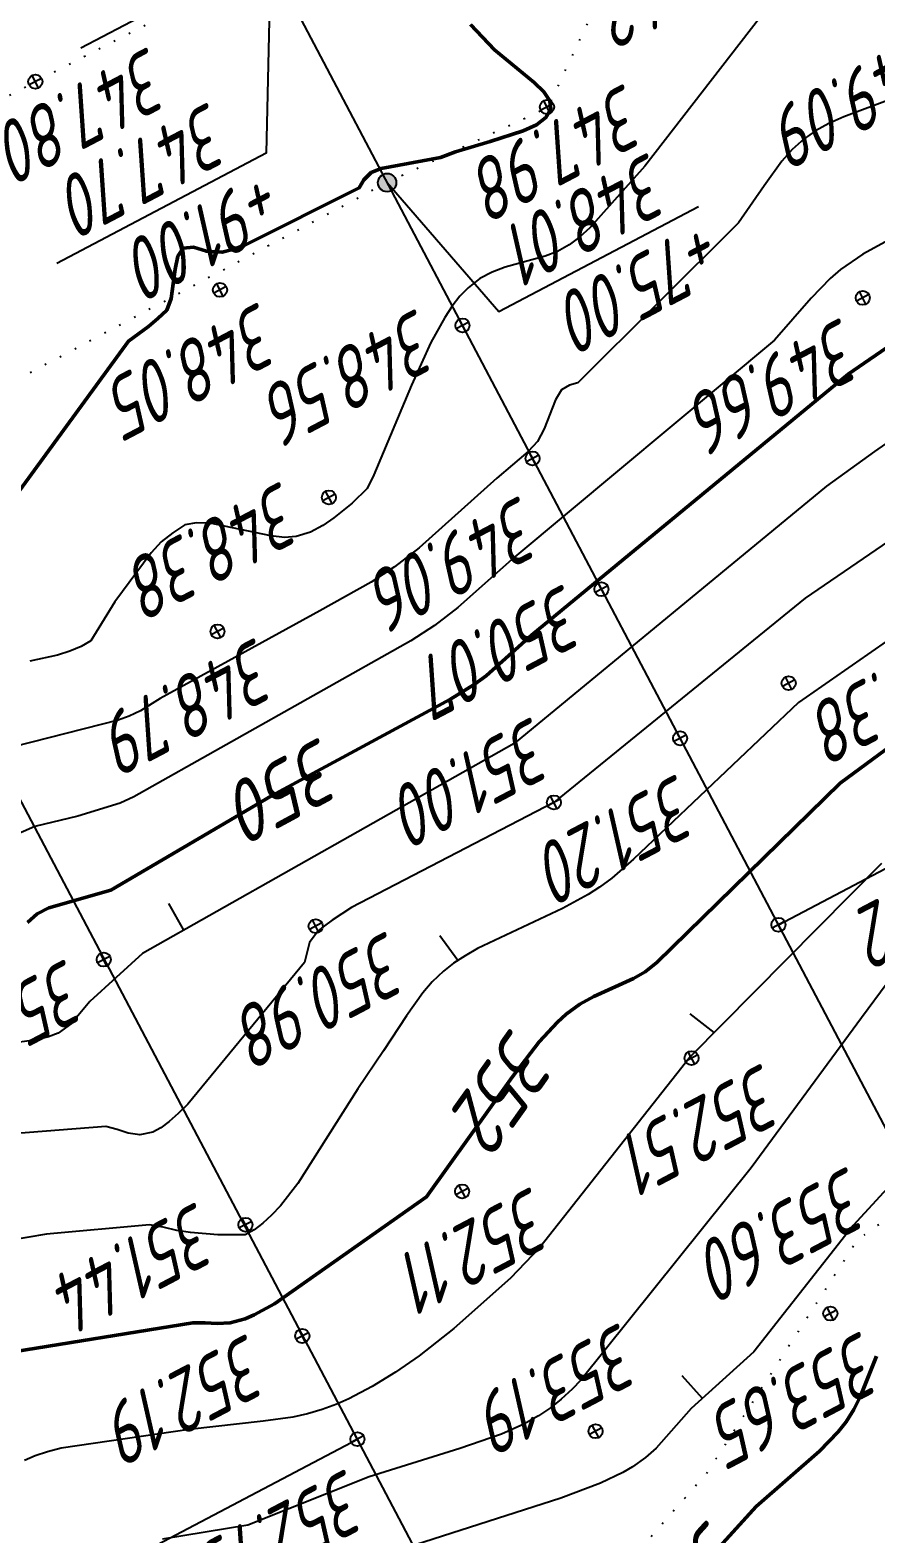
# Model space of a CAD drawing. Extents: x 1516777 to 1518423, y 2190420 to 2191479.
# Drawn here: x 1517188.9 to 1517244.2, y 2190817.5 to 2190915.9 of the extents above; entities that cross this region are included whole.
import ezdxf
from ezdxf.enums import TextEntityAlignment as Align

# ---------------------------------------------------------------- set-up
doc = ezdxf.new("R2010")
doc.units = 0
doc.linetypes.add('ИИDot', pattern=[1, 0, -1])
for name, color, linetype, lineweight in [('ИИ_БОЛОТО_025', 3, 'Continuous', 25), ('ИИ_КОНТУР_025', 7, 'ИИDot', 25), ('ИИ_ОТМЕТКА_025', 7, 'Continuous', 25), ('ИИ_ПИКЕТАЖ_025', 7, 'Continuous', 25), ('ИИ_РАЗМЕР_025', 7, 'Continuous', 25), ('ИИ_РЕЛЬЕФ_025', 34, 'Continuous', 25), ('ИИ_РЕЛЬЕФ_050', 34, 'Continuous', 50), ('ИИ_ТЕКСТ_025', 7, 'Continuous', 25), ('ИИ_ТРАССА_ТРУБ_025', 7, 'Continuous', 25)]:
    doc.layers.add(name, color=color, linetype=linetype, lineweight=lineweight)
doc.styles.add('VNIPISIMPLEXCUR', font='simplex.shx', dxfattribs={"width": 0.8, "oblique": 15})
doc.dimstyles.new('ИИ-2000-м-dm$2', dxfattribs={"dimscale": 2, "dimtxt": 2.5, "dimasz": 2.5, "dimexe": 1.25, "dimexo": 0, "dimgap": 1, "dimtad": 2, "dimtoh": 1, "dimzin": 1, "dimdsep": 46, "dimtxsty": 'VNIPISIMPLEXCUR', "dimcen": 2.5, "dimaunit": 1, "dimazin": 0, "dimtfac": 1, "dimtmove": 1, "dimatfit": 2, "dimfxl": 1, "dimarcsym": 0})

# ---------------------------------------------------------------- blocks, each defined once
blk = doc.blocks.new('ИИ15001')
at = {"color": 0, "linetype": 'Continuous', "lineweight": 25}
blk.add_lwpolyline([(0, 1), (0, -1)], dxfattribs=at)
at = {"color": 0, "linetype": 'Continuous', "lineweight": 25, "style": 'VNIPISIMPLEXCUR', "oblique": 15, "width": 0.8}
blk.add_attdef('STATIONING', text='', height=2, dxfattribs=at).set_placement((0, 2), align=Align.CENTER)
at = {"color": 7, "linetype": 'Continuous', "lineweight": 25, "style": 'VNIPISIMPLEXCUR', "oblique": 15, "width": 0.8}
blk.add_attdef('HEIGHT', text='', height=2, dxfattribs=at).set_placement((0, -2), align=Align.TOP_CENTER)
blk = doc.blocks.new('PICKET')
at = {"color": 0, "linetype": 'Continuous', "lineweight": 25}
for p, q in [((-0.23, 0), (0.23, 0)), ((0, 0.23), (0, -0.23))]:
    blk.add_line(p, q, dxfattribs=at)
blk.add_circle((0, 0), 0.23, dxfattribs=at)
at = {"color": 0, "linetype": 'Continuous', "style": 'VNIPISIMPLEXCUR', "oblique": 15, "width": 0.8}
blk.add_attdef('OTMETKA', (1.25, 0.3), '', height=2, dxfattribs=at)
at = {"color": 8, "linetype": 'Continuous', "style": 'VNIPISIMPLEXCUR', "oblique": 15, "width": 0.8, "flags": 1}
blk.add_attdef('NOMER', (1.25, -2.7), '', height=2, dxfattribs=at)
blk = doc.blocks.new('ИИ15002')
at = {"linetype": 'Continuous', "lineweight": 25}
h = blk.add_hatch(color=0, dxfattribs=at)
edge = h.paths.add_edge_path()
edge.add_arc((0, 0), 0.3, 0, 360)
at = {"color": 0, "linetype": 'Continuous', "lineweight": 25}
blk.add_circle((0, 0), 0.3, dxfattribs=at)
at = {"color": 0, "linetype": 'Continuous', "style": 'VNIPISIMPLEXCUR', "oblique": 15, "width": 0.8}
blk.add_attdef('STATIONING', (1, 1.3), '', height=2, rotation=90, dxfattribs=at)
at = {"color": 7, "linetype": 'Continuous', "style": 'VNIPISIMPLEXCUR', "oblique": 15, "width": 0.8}
blk.add_attdef('HEIGHT', text='', height=2, dxfattribs=at).set_placement((0, -1.3), align=Align.TOP_CENTER)
blk = doc.blocks.new('ИИ05468')
at = {"color": 0, "linetype": 'Continuous', "lineweight": 25}
for points in [[(-2, 1), (2, 1)], [(-1.25, 0), (1.25, 0)], [(-0.5, -1), (0.5, -1)]]:
    blk.add_lwpolyline(points, dxfattribs=at)
blk = doc.blocks.new('ИИ053296')
at = {"color": 0, "linetype": 'Continuous', "lineweight": 25}
blk.add_lwpolyline([(0, 0), (1, 0)], dxfattribs=at)
blk = doc.blocks.new('*D37')
at = {"layer": 'Defpoints', "color": 0, "transparency": 16777216}
for p in [(1516997.989, 2191462.819), (1518374.713, 2191103.607), (1517445.628, 2190623.901), (1517459.226, 2190587.383), (1517312.459, 2190543.969)]:
    blk.add_point(p, dxfattribs=at)
at = {"layer": 'ИИ_РАЗМЕР_025', "color": 0, "lineweight": -2, "transparency": 16777216}
for p, q in [((1517451.907, 2190631.64), (1517459.402, 2190635.588)), ((1517448.197, 2190623.461), (1517451.907, 2190631.64))]:
    blk.add_line(p, q, dxfattribs=at)
blk.add_arc((1517445.242, 2190613.925), 9.984, 50.89386, 94.67139, dxfattribs=at)
at = {"layer": 'ИИ_РАЗМЕР_025', "color": 0, "transparency": 16777216}
for points in [[(1517444.615, 2190623.235), (1517444.243, 2190624.515), (1517440.588, 2190622.757)], [(1517452.055, 2190622.094), (1517451.024, 2190621.249), (1517454.075, 2190618.578)]]:
    blk.add_solid(points, dxfattribs=at)
at = {"layer": 'ИИ_РАЗМЕР_025', "color": 0, "transparency": 16777216, "insert": (1517457.495, 2190631.193), "char_height": 4, "attachment_point": 5, "rotation": 207.78205, "style": 'VNIPISIMPLEXCUR'}
blk.add_mtext('90%%d', dxfattribs=at)
blk = doc.blocks.new('*D41')
at = {"layer": 'Defpoints', "color": 0, "transparency": 16777216}
for p in [(1516997.989, 2191462.819), (1517637.12, 2190760.28), (1517426.977, 2190659.787), (1517400.06, 2190635.39), (1517459.226, 2190587.383)]:
    blk.add_point(p, dxfattribs=at)
at = {"layer": 'ИИ_РАЗМЕР_025', "color": 0, "lineweight": -2, "transparency": 16777216}
for p, q in [((1517435.445, 2190666.614), (1517442.939, 2190670.562)), ((1517429.663, 2190659.327), (1517435.445, 2190666.614))]:
    blk.add_line(p, q, dxfattribs=at)
blk.add_arc((1517426.573, 2190649.358), 10.437, 49.87738, 95.68737, dxfattribs=at)
at = {"layer": 'ИИ_РАЗМЕР_025', "color": 0, "transparency": 16777216}
for points in [[(1517425.731, 2190659.105), (1517425.347, 2190660.382), (1517421.709, 2190658.592)], [(1517433.819, 2190657.757), (1517432.78, 2190656.921), (1517435.807, 2190654.223)]]:
    blk.add_solid(points, dxfattribs=at)
at = {"layer": 'ИИ_РАЗМЕР_025', "color": 0, "transparency": 16777216, "insert": (1517441.033, 2190666.167), "char_height": 4, "attachment_point": 5, "rotation": 207.78205, "style": 'VNIPISIMPLEXCUR'}
blk.add_mtext('90%%d', dxfattribs=at)
blk = doc.blocks.new('*D60')
at = {"layer": 'Defpoints', "color": 0, "transparency": 16777216}
for p in [(1516865.23, 2191392.859), (1517280.222, 2190589.822), (1517301.19, 2190586.89), (1517251.66, 2190560.75), (1517312.459, 2190543.969)]:
    blk.add_point(p, dxfattribs=at)
at = {"layer": 'ИИ_РАЗМЕР_025', "color": 0, "lineweight": -2, "transparency": 16777216}
for p, q in [((1517270.29, 2190593.091), (1517259.155, 2190587.224)), ((1517278.662, 2190586.431), (1517270.29, 2190593.091))]:
    blk.add_line(p, q, dxfattribs=at)
blk.add_arc((1517292.315, 2190582.206), 14.291, 133.87156, 191.73384, dxfattribs=at)
at = {"layer": 'ИИ_РАЗМЕР_025', "color": 0, "transparency": 16777216}
for points in [[(1517282.02, 2190593.049), (1517282.8, 2190591.968), (1517285.653, 2190594.85)], [(1517278.949, 2190579.525), (1517277.695, 2190579.074), (1517279.676, 2190575.536)]]:
    blk.add_solid(points, dxfattribs=at)
at = {"layer": 'ИИ_РАЗМЕР_025', "color": 0, "transparency": 16777216, "insert": (1517265.856, 2190586.933), "char_height": 4, "attachment_point": 5, "rotation": 207.78205, "style": 'VNIPISIMPLEXCUR'}
blk.add_mtext("90°2'", dxfattribs=at)

msp = doc.modelspace()

# ---------------------------------------------------------------- linework, layer by layer
at = {"layer": 'ИИ_КОНТУР_025', "flags": 128}
for points, elevation in [([(1517222.382, 2190933.851), (1517221.835, 2190933.521), (1517216.616, 2190917.99), (1517208.384, 2190920.174), (1517204.633, 2190920.418), (1517189.304, 2190912.56), (1517177.828, 2190906.443), (1517173.983, 2190902.389), (1517168.72, 2190904.368), (1517164.132, 2190912.372), (1517158.914, 2190924.107), (1517168.988, 2190930.422), (1517196.688, 2190925.715), (1517200.548, 2190928.169), (1517214.655, 2190937.939), (1517215.1, 2190938.351)], -3.683), ([(1517230.931, 2190928.278), (1517222.757, 2190910.831), (1517212.263, 2190905.937), (1517181.973, 2190889.787), (1517159.676, 2190878.102), (1517141.274, 2190869.961), (1517124.473, 2190858.368), (1517106.21, 2190849.7), (1517106.331, 2190806.162), (1517097.774, 2190779.188), (1517088.954, 2190751.098)], -354.944)]:
    msp.add_lwpolyline(points, dxfattribs=dict(at, elevation=elevation))
msp.add_lwpolyline([(1517294.087, 2190854.077), (1517285.1, 2190853.45), (1517271.635, 2190847.346), (1517247.165, 2190839.699), (1517243.028, 2190836.801), (1517233.131, 2190821.486), (1517219.639, 2190806.047), (1517197.88, 2190789.81), (1517191.855, 2190783.617), (1517189.098, 2190778.122), (1517173.374, 2190741.716), (1517150.401, 2190705.422)], dxfattribs=at)
at = {"layer": 'ИИ_ПИКЕТАЖ_025', "color": 4}
for points, elevation in [([(1517204.633, 2190920.418), (1517204.355, 2190907.861), (1517190.672, 2190900.653)], 347.7), ([(1517212.263, 2190905.937), (1517219.566, 2190897.498), (1517232.628, 2190904.379)], 348.01)]:
    msp.add_lwpolyline(points, dxfattribs=dict(at, elevation=elevation))
at = {"layer": 'ИИ_РЕЛЬЕФ_025'}
for points, elevation in [([(1517236.61, 2190916.699), (1517229.102, 2190907.02), (1517225.507, 2190902.986), (1517224.852, 2190902.394), (1517224.156, 2190901.863), (1517223.399, 2190901.436), (1517222.584, 2190901.122), (1517219.987, 2190900.402), (1517219.133, 2190900.085), (1517218.317, 2190899.655), (1517217.558, 2190899.064), (1517217.024, 2190898.501), (1517216.516, 2190897.851), (1517216.031, 2190897.125), (1517215.118, 2190895.481), (1517213.848, 2190892.681), (1517211.384, 2190886.822), (1517210.95, 2190885.924), (1517209.982, 2190884.968), (1517208.77, 2190884.016), (1517208.053, 2190883.514), (1517207.244, 2190883.075), (1517206.324, 2190882.78), (1517205.553, 2190882.733), (1517204.661, 2190882.835), (1517200.699, 2190883.654), (1517199.808, 2190883.69), (1517199.035, 2190883.551), (1517198.244, 2190883.027), (1517197.486, 2190882.44), (1517196.824, 2190881.712), (1517194.466, 2190878.514), (1517192.892, 2190875.972), (1517192.256, 2190875.596), (1517191.52, 2190875.285), (1517190.702, 2190875.028), (1517188.89, 2190874.63)], 348.5), ([(1517245.328, 2190911.438), (1517242.13, 2190910.237), (1517241.144, 2190909.8), (1517240.261, 2190909.329), (1517239.518, 2190908.811), (1517238.743, 2190908.097), (1517238.069, 2190907.339), (1517236.912, 2190905.737), (1517235.246, 2190903.304), (1517224.734, 2190892.848), (1517224.196, 2190892.688), (1517223.671, 2190892.388), (1517223.273, 2190891.739), (1517222.531, 2190889.827), (1517222.087, 2190889.004), (1517221.484, 2190888.349), (1517219.424, 2190886.609), (1517214.364, 2190882.04), (1517212.744, 2190880.815), (1517211.21, 2190879.809), (1517207.871, 2190877.923), (1517197.424, 2190872.199), (1517196.141, 2190871.395), (1517195.4, 2190871.025), (1517194.68, 2190870.767), (1517186.7, 2190868.742)], 349), ([(1517247.288, 2190903.385), (1517243.365, 2190901.256), (1517241.908, 2190900.256), (1517241.232, 2190899.671), (1517239.977, 2190898.373), (1517237.585, 2190895.621), (1517220.604, 2190881.461), (1517216.895, 2190878.14), (1517215.35, 2190876.959), (1517213.814, 2190875.971), (1517195.697, 2190865.757), (1517194.804, 2190865.341), (1517192.041, 2190864.494), (1517189.222, 2190863.815), (1517183.277, 2190861.203)], 349.5), ([(1517247.288, 2190890.549), (1517244.131, 2190888.353), (1517240.992, 2190886.09), (1517220.562, 2190869.247), (1517196.258, 2190855.508), (1517192.819, 2190852.363), (1517191.634, 2190850.922), (1517190.749, 2190850.296), (1517190.118, 2190850.059), (1517189.336, 2190849.872), (1517187.442, 2190849.603)], 350.5), ([(1517252.209, 2190887.388), (1517239.584, 2190878.763), (1517223.168, 2190865.392), (1517209.94, 2190858.512), (1517208.66, 2190857.699), (1517208.158, 2190857.331), (1517207.76, 2190856.992), (1517207.189, 2190856.226), (1517206.854, 2190854.92), (1517199.226, 2190845.666), (1517198.605, 2190845.048), (1517198.016, 2190844.526), (1517197.463, 2190844.116), (1517196.95, 2190843.832), (1517196.091, 2190843.639), (1517195.334, 2190843.759), (1517194.617, 2190844.004), (1517193.88, 2190844.187), (1517182.761, 2190843.313)], 351), ([(1517253.197, 2190881.697), (1517239.165, 2190871.931), (1517228.364, 2190861.671), (1517226.943, 2190860.448), (1517226.148, 2190859.854), (1517225.411, 2190859.374), (1517223.728, 2190858.465), (1517218.18, 2190855.834), (1517217.356, 2190855.366), (1517216.605, 2190854.878), (1517215.943, 2190854.366), (1517215.213, 2190853.668), (1517214.588, 2190852.942), (1517213.536, 2190851.431), (1517212.03, 2190849.144), (1517210.341, 2190846.663), (1517206.414, 2190840.471), (1517205.282, 2190839.013), (1517204.712, 2190838.393), (1517204.139, 2190837.861), (1517203.562, 2190837.429), (1517202.982, 2190837.108), (1517201.197, 2190837.118), (1517199.408, 2190837.27), (1517198.512, 2190837.4), (1517197.612, 2190837.612), (1517196.715, 2190837.766), (1517189.999, 2190837.153), (1517183.529, 2190836.053)], 351.5), ([(1517244.58, 2190861.394), (1517232.106, 2190848.779), (1517222.255, 2190836.273), (1517220.317, 2190834.283), (1517216.624, 2190830.984), (1517214.347, 2190829.199), (1517212.816, 2190828.132), (1517211.281, 2190827.186), (1517209.747, 2190826.381), (1517208.983, 2190826.037), (1517208.023, 2190825.678), (1517207.06, 2190825.4), (1517206.095, 2190825.189), (1517204.16, 2190824.91), (1517199.317, 2190824.382), (1517190.941, 2190823.146), (1517190.047, 2190822.922), (1517189.245, 2190822.657), (1517188.551, 2190822.343)], 352.5), ([(1517244.954, 2190853.57), (1517243.287, 2190851.303), (1517236.066, 2190841.485), (1517224.928, 2190827.608), (1517224.357, 2190827.018), (1517223.644, 2190826.361), (1517222.945, 2190825.791), (1517222.162, 2190825.259), (1517221.195, 2190824.719), (1517219.735, 2190824.076), (1517217.022, 2190823.138), (1517211.092, 2190821.288), (1517203.147, 2190818.109), (1517197.572, 2190817.196)], 353), ([(1517252.656, 2190848.514), (1517242.743, 2190837.727), (1517236.236, 2190829.446), (1517232.144, 2190825.742), (1517229.847, 2190823.163), (1517229.149, 2190822.538), (1517228.302, 2190821.936), (1517227.672, 2190821.571), (1517226.205, 2190820.874), (1517223.61, 2190819.891), (1517213.504, 2190816.644)], 353.5)]:
    msp.add_lwpolyline(points, dxfattribs=dict(at, elevation=elevation))
at = {"layer": 'ИИ_РЕЛЬЕФ_050'}
for points, elevation in [([(1517217.711, 2190916.28), (1517219.283, 2190914.616), (1517221.883, 2190912.488), (1517222.51, 2190911.865), (1517222.892, 2190911.281), (1517222.957, 2190910.735), (1517222.646, 2190910.188), (1517222.021, 2190909.722), (1517221.156, 2190909.319), (1517218.992, 2190908.626), (1517216.732, 2190907.958), (1517215.746, 2190907.586), (1517211.872, 2190906.856), (1517211.222, 2190906.592), (1517210.747, 2190906.115), (1517210.426, 2190905.599), (1517202.91, 2190901.831), (1517202.145, 2190901.552), (1517201.473, 2190901.377), (1517200.444, 2190901.443), (1517199.597, 2190901.711), (1517198.918, 2190901.642), (1517198.578, 2190901.116), (1517198.405, 2190900.286), (1517198.143, 2190898.361), (1517197.847, 2190897.591), (1517197.272, 2190897.038), (1517196.665, 2190896.516), (1517195.353, 2190895.569), (1517187.061, 2190884.214)], 348), ([(1517245.602, 2190895.605), (1517242.399, 2190893.417), (1517221.705, 2190876.329), (1517218.732, 2190873.685), (1517217.956, 2190873.103), (1517216.408, 2190872.143), (1517204.692, 2190865.817), (1517194.207, 2190859.657), (1517190.153, 2190858.491), (1517189.382, 2190858.115), (1517188.739, 2190857.528)], 350), ([(1517253.56, 2190875.272), (1517241.872, 2190866.662), (1517229.899, 2190854.922), (1517229.127, 2190854.316), (1517228.38, 2190853.87), (1517225.774, 2190852.702), (1517224.864, 2190852.196), (1517223.974, 2190851.545), (1517223.39, 2190851.01), (1517222.212, 2190849.73), (1517220.426, 2190847.427), (1517214.84, 2190839.591), (1517204.908, 2190832.588), (1517203.574, 2190831.865), (1517202.988, 2190831.616), (1517201.989, 2190831.354), (1517201.145, 2190831.308), (1517200.363, 2190831.348), (1517199.55, 2190831.345), (1517187.153, 2190829.353)], 352), ([(1517244.262, 2190829.176), (1517243.207, 2190826.545), (1517242.779, 2190825.678), (1517242.267, 2190824.871), (1517241.741, 2190824.212), (1517240.521, 2190822.952), (1517236.382, 2190819.333), (1517221.359, 2190802.781)], 354)]:
    msp.add_lwpolyline(points, dxfattribs=dict(at, elevation=elevation))
at = {"layer": 'ИИ_ТЕКСТ_025'}
for points in [[(1517237.842, 2190857.393), (1517423.409, 2190955.157), (1517320.873, 2191149.801), (1517135.285, 2191052.027)], [(1517112.442, 2191009.539), (1516882.276, 2190888.279), (1516980.152, 2190702.482), (1517210.317, 2190823.742)]]:
    msp.add_lwpolyline(points, dxfattribs=at)
at = {"layer": 'ИИ_ТРАССА_ТРУБ_025', "color": 4}
for points in [[(1517433.622, 2190485.815), (1517383.3, 2190581.34), (1516936.033, 2191430.17)], [(1517398.189, 2190467.15), (1517346.49, 2190565.29), (1517327.77, 2190600.8), (1517221.36, 2190802.78), (1517116.22, 2191002.37), (1517112.657, 2191009.133)]]:
    msp.add_lwpolyline(points, dxfattribs=at)

# ---------------------------------------------------------------- block references
at = {"layer": 'ИИ_БОЛОТО_025', "xscale": 2, "yscale": 2, "zscale": 2, "rotation": 207.7819444444445}
msp.add_blockref('ИИ05468', (1517194.844, 2190918.375), dxfattribs=at)
at = {"layer": 'ИИ_ОТМЕТКА_025'}
ref = msp.add_blockref('PICKET', (1517236.144, 2190917.961, 348.42), dxfattribs=dict(at, xscale=2, yscale=2, zscale=2, rotation=207.7819444444445))
ref.add_attrib('OTMETKA', '348.42', (1517236.234, 2190923.89, 348.42), dxfattribs={"layer": '0', "color": 0, "linetype": 'Continuous', "height": 4, "rotation": 207.78194, "style": 'VNIPISIMPLEXCUR', "oblique": 15, "width": 0.7})
ref = msp.add_blockref('PICKET', (1517189.26, 2190912.541, 347.8), dxfattribs=dict(at, xscale=2, yscale=2, zscale=2, rotation=207.7819444444445))
ref.add_attrib('OTMETKA', '347.80', (1517196.757, 2190914.927, 347.8), dxfattribs={"layer": '0', "color": 0, "linetype": 'Continuous', "height": 4, "rotation": 207.78194, "style": 'VNIPISIMPLEXCUR', "oblique": 15, "width": 0.7})
ref = msp.add_blockref('PICKET', (1517222.712, 2190910.884, 347.98), dxfattribs=dict(at, xscale=2, yscale=2, zscale=2, rotation=207.7819444444445))
ref.add_attrib('OTMETKA', '347.98', (1517227.904, 2190912.531, 347.98), dxfattribs={"layer": '0', "color": 0, "linetype": 'Continuous', "height": 4, "rotation": 207.78194, "style": 'VNIPISIMPLEXCUR', "oblique": 15, "width": 0.7})
ref = msp.add_blockref('PICKET', (1517201.333, 2190898.917, 348.05), dxfattribs=dict(at, xscale=2, yscale=2, zscale=2, rotation=207.7819444444445))
ref.add_attrib('OTMETKA', '348.05', (1517203.987, 2190898.236, 348.05), dxfattribs={"layer": '0', "color": 0, "linetype": 'Continuous', "height": 4, "rotation": 207.78194, "style": 'VNIPISIMPLEXCUR', "oblique": 15, "width": 0.7})
ref = msp.add_blockref('PICKET', (1517243.356, 2190898.399, 349.66), dxfattribs=dict(at, xscale=2, yscale=2, zscale=2, rotation=207.7819444444445))
ref.add_attrib('OTMETKA', '349.66', (1517242.047, 2190897.221, 349.66), dxfattribs={"layer": '0', "color": 0, "linetype": 'Continuous', "height": 4, "rotation": 207.78194, "style": 'VNIPISIMPLEXCUR', "oblique": 15, "width": 0.7})
ref = msp.add_blockref('PICKET', (1517217.187, 2190896.593, 348.56), dxfattribs=dict(at, xscale=2, yscale=2, zscale=2, rotation=207.7819444444445))
ref.add_attrib('OTMETKA', '348.56', (1517214.297, 2190897.808, 348.56), dxfattribs={"layer": '0', "color": 0, "linetype": 'Continuous', "height": 4, "rotation": 207.78194, "style": 'VNIPISIMPLEXCUR', "oblique": 15, "width": 0.7})
ref = msp.add_blockref('PICKET', (1517221.771, 2190887.893, 349.06), dxfattribs=dict(at, xscale=2, yscale=2, zscale=2, rotation=207.7819444444445))
ref.add_attrib('OTMETKA', '349.06', (1517221.054, 2190885.568, 349.06), dxfattribs={"layer": '0', "color": 0, "linetype": 'Continuous', "height": 4, "rotation": 207.78194, "style": 'VNIPISIMPLEXCUR', "oblique": 15, "width": 0.7})
ref = msp.add_blockref('PICKET', (1517208.457, 2190885.345, 348.38), dxfattribs=dict(at, xscale=2, yscale=2, zscale=2, rotation=207.7819444444445))
ref.add_attrib('OTMETKA', '348.38', (1517205.435, 2190886.509, 348.38), dxfattribs={"layer": '0', "color": 0, "linetype": 'Continuous', "height": 4, "rotation": 207.78194, "style": 'VNIPISIMPLEXCUR', "oblique": 15, "width": 0.7})
ref = msp.add_blockref('PICKET', (1517226.276, 2190879.342, 350.07), dxfattribs=dict(at, xscale=2, yscale=2, zscale=2, rotation=207.7819444444445))
ref.add_attrib('OTMETKA', '350.07', (1517223.931, 2190879.791, 350.07), dxfattribs={"layer": '0', "color": 0, "linetype": 'Continuous', "height": 4, "rotation": 207.78194, "style": 'VNIPISIMPLEXCUR', "oblique": 15, "width": 0.7})
ref = msp.add_blockref('PICKET', (1517201.171, 2190876.58, 348.79), dxfattribs=dict(at, xscale=2, yscale=2, zscale=2, rotation=207.7819444444445))
ref.add_attrib('OTMETKA', '348.79', (1517203.775, 2190876.29, 348.79), dxfattribs={"layer": '0', "color": 0, "linetype": 'Continuous', "height": 4, "rotation": 207.78194, "style": 'VNIPISIMPLEXCUR', "oblique": 15, "width": 0.7})
ref = msp.add_blockref('PICKET', (1517238.515, 2190873.195, 351.38), dxfattribs=dict(at, xscale=2, yscale=2, zscale=2, rotation=207.7819444444445))
ref.add_attrib('OTMETKA', '351.38', (1517249.413, 2190876.696, 351.38), dxfattribs={"layer": '0', "color": 0, "linetype": 'Continuous', "height": 4, "rotation": 207.78194, "style": 'VNIPISIMPLEXCUR', "oblique": 15, "width": 0.7})
ref = msp.add_blockref('PICKET', (1517223.168, 2190865.391, 351), dxfattribs=dict(at, xscale=2, yscale=2, zscale=2, rotation=207.7819444444445))
ref.add_attrib('OTMETKA', '351.00', (1517221.843, 2190871.105, 351), dxfattribs={"layer": '0', "color": 0, "linetype": 'Continuous', "height": 4, "rotation": 207.78194, "style": 'VNIPISIMPLEXCUR', "oblique": 15, "width": 0.7})
ref = msp.add_blockref('PICKET', (1517231.417, 2190869.586, 351.2), dxfattribs=dict(at, xscale=2, yscale=2, zscale=2, rotation=207.7819444444445))
ref.add_attrib('OTMETKA', '351.20', (1517231.315, 2190867.366, 351.2), dxfattribs={"layer": '0', "color": 0, "linetype": 'Continuous', "height": 4, "rotation": 207.78194, "style": 'VNIPISIMPLEXCUR', "oblique": 15, "width": 0.7})
ref = msp.add_blockref('PICKET', (1517237.842, 2190857.393, 352.32), dxfattribs=dict(at, xscale=2, yscale=2, zscale=2, rotation=207.7819444444445))
ref.add_attrib('OTMETKA', '352.32', (1517252.591, 2190863.47, 352.32), dxfattribs={"layer": '0', "color": 0, "linetype": 'Continuous', "height": 4, "rotation": 207.78194, "style": 'VNIPISIMPLEXCUR', "oblique": 15, "width": 0.7})
ref = msp.add_blockref('PICKET', (1517207.591, 2190857.299, 350.98), dxfattribs=dict(at, xscale=2, yscale=2, zscale=2, rotation=207.7819444444445))
ref.add_attrib('OTMETKA', '350.98', (1517212.351, 2190857.086, 350.98), dxfattribs={"layer": '0', "color": 0, "linetype": 'Continuous', "height": 4, "rotation": 207.78194, "style": 'VNIPISIMPLEXCUR', "oblique": 15, "width": 0.7})
ref = msp.add_blockref('PICKET', (1517193.73, 2190855.11, 350.4), dxfattribs=dict(at, xscale=2, yscale=2, zscale=2, rotation=207.7819444444445))
ref.add_attrib('OTMETKA', '350.40', (1517191.364, 2190855.266, -351.1), dxfattribs={"layer": '0', "color": 0, "linetype": 'Continuous', "height": 4, "rotation": 207.78194, "style": 'VNIPISIMPLEXCUR', "oblique": 15, "width": 0.7})
ref = msp.add_blockref('PICKET', (1517232.166, 2190848.668, 352.51), dxfattribs=dict(at, xscale=2, yscale=2, zscale=2, rotation=207.7819444444445))
ref.add_attrib('OTMETKA', '352.51', (1517236.899, 2190848.445, 352.51), dxfattribs={"layer": '0', "color": 0, "linetype": 'Continuous', "height": 4, "rotation": 207.78194, "style": 'VNIPISIMPLEXCUR', "oblique": 15, "width": 0.7})
ref = msp.add_blockref('PICKET', (1517217.165, 2190839.949, 352.11), dxfattribs=dict(at, xscale=2, yscale=2, zscale=2, rotation=207.7819444444445))
ref.add_attrib('OTMETKA', '352.11', (1517221.802, 2190840.368, 352.11), dxfattribs={"layer": '0', "color": 0, "linetype": 'Continuous', "height": 4, "rotation": 207.78194, "style": 'VNIPISIMPLEXCUR', "oblique": 15, "width": 0.7})
ref = msp.add_blockref('PICKET', (1517203, 2190837.77, 351.44), dxfattribs=dict(at, xscale=2, yscale=2, zscale=2, rotation=207.7819444444445))
ref.add_attrib('OTMETKA', '351.44', (1517199.902, 2190839.368, -350.06), dxfattribs={"layer": '0', "color": 0, "linetype": 'Continuous', "height": 4, "rotation": 207.78194, "style": 'VNIPISIMPLEXCUR', "oblique": 15, "width": 0.7})
ref = msp.add_blockref('PICKET', (1517241.241, 2190831.957, 353.65), dxfattribs=dict(at, xscale=2, yscale=2, zscale=2, rotation=207.7819444444445))
ref.add_attrib('OTMETKA', '353.65', (1517243.358, 2190830.924, 353.65), dxfattribs={"layer": '0', "color": 0, "linetype": 'Continuous', "height": 4, "rotation": 207.78194, "style": 'VNIPISIMPLEXCUR', "oblique": 15, "width": 0.7})
ref = msp.add_blockref('PICKET', (1517206.715, 2190830.492, 352.19), dxfattribs=dict(at, xscale=2, yscale=2, zscale=2, rotation=207.7819444444445))
ref.add_attrib('OTMETKA', '352.19', (1517203.219, 2190830.752, 352.19), dxfattribs={"layer": '0', "color": 0, "linetype": 'Continuous', "height": 4, "rotation": 207.78194, "style": 'VNIPISIMPLEXCUR', "oblique": 15, "width": 0.7})
ref = msp.add_blockref('PICKET', (1517225.892, 2190824.258, 353.19), dxfattribs=dict(at, xscale=2, yscale=2, zscale=2, rotation=207.7819444444445))
ref.add_attrib('OTMETKA', '353.19', (1517227.571, 2190831.47, 353.19), dxfattribs={"layer": '0', "color": 0, "linetype": 'Continuous', "height": 4, "rotation": 207.78194, "style": 'VNIPISIMPLEXCUR', "oblique": 15, "width": 0.7})
ref = msp.add_blockref('PICKET', (1517210.317, 2190823.742, 352.75), dxfattribs=dict(at, xscale=2, yscale=2, zscale=2, rotation=207.7819444444445))
ref.add_attrib('OTMETKA', '352.75', (1517209.68, 2190821.908, -348.75), dxfattribs={"layer": '0', "color": 0, "linetype": 'Continuous', "height": 4, "rotation": 207.78194, "style": 'VNIPISIMPLEXCUR', "oblique": 15, "width": 0.7})
at = {"layer": 'ИИ_ПИКЕТАЖ_025', "color": 4}
ref = msp.add_blockref('ИИ15001', (1517251.109, 2190917.994, 349.09), dxfattribs=dict(at, xscale=2, yscale=2, zscale=2, rotation=297.7730999999999))
ref.add_attrib('STATIONING', 'ПК214', dxfattribs={"layer": '0', "color": 0, "linetype": 'Continuous', "lineweight": 25, "height": 4, "rotation": 297.7731, "style": 'VNIPISIMPLEXCUR', "oblique": 15, "width": 0.7}).set_placement((1517254.057, 2190919.579), align=Align.CENTER)
ref.add_attrib('HEIGHT', '349.09', dxfattribs={"layer": '0', "color": 7, "linetype": 'Continuous', "lineweight": 25, "height": 4, "rotation": 207.78194, "style": 'VNIPISIMPLEXCUR', "oblique": 15, "width": 0.7}).set_placement((1517244.303, 2190909.736), align=Align.TOP_CENTER)
ref = msp.add_blockref('ИИ15002', (1517204.633, 2190920.418, 347.7), dxfattribs=dict(at, xscale=2, yscale=2, zscale=2, rotation=117.7857048359345))
ref.add_attrib('STATIONING', '+91.00', (1517204.407, 2190906.861, 347.7), dxfattribs={"layer": '0', "color": 0, "linetype": 'Continuous', "height": 4, "rotation": 207.78194, "style": 'VNIPISIMPLEXCUR', "oblique": 15, "width": 0.7})
ref.add_attrib('HEIGHT', '347.70', dxfattribs={"layer": '0', "color": 7, "linetype": 'Continuous', "height": 4, "rotation": 207.78194, "style": 'VNIPISIMPLEXCUR', "oblique": 15, "width": 0.7}).set_placement((1517197.621, 2190905.168, 347.7), align=Align.TOP_CENTER)
ref = msp.add_blockref('ИИ15002', (1517212.263, 2190905.937, 348.01), dxfattribs=dict(at, xscale=2, yscale=2, zscale=2, rotation=117.7857048359345))
ref.add_attrib('STATIONING', '+75.00', (1517233.158, 2190903.648), dxfattribs={"layer": '0', "color": 0, "linetype": 'Continuous', "height": 4, "rotation": 207.78194, "style": 'VNIPISIMPLEXCUR', "oblique": 15, "width": 0.7})
ref.add_attrib('HEIGHT', '348.01', dxfattribs={"layer": '0', "color": 7, "linetype": 'Continuous', "height": 4, "rotation": 207.78194, "style": 'VNIPISIMPLEXCUR', "oblique": 15, "width": 0.7}).set_placement((1517226.569, 2190901.974), align=Align.TOP_CENTER)
ref = msp.add_blockref('ИИ15001', (1517247.165, 2190839.699, 353.6), dxfattribs=dict(at, xscale=2, yscale=2, zscale=2, rotation=297.7856999999999))
ref.add_attrib('STATIONING', 'ПК165', dxfattribs={"layer": '0', "color": 0, "linetype": 'Continuous', "lineweight": 25, "height": 4, "rotation": 297.7857, "style": 'VNIPISIMPLEXCUR', "oblique": 15, "width": 0.8}).set_placement((1517248.926, 2190843.37), align=Align.CENTER)
ref.add_attrib('HEIGHT', '353.60', dxfattribs={"layer": '0', "color": 7, "linetype": 'Continuous', "lineweight": 25, "height": 4, "rotation": 207.78194, "style": 'VNIPISIMPLEXCUR', "oblique": 15, "width": 0.7}).set_placement((1517239.406, 2190835.551), align=Align.TOP_CENTER)
at = {"layer": 'ИИ_РЕЛЬЕФ_025', "xscale": 2, "yscale": 2, "zscale": 2}
for p, rotation in [((1517198.964, 2190857.038, 350.5), 119.4790698859345), ((1517216.879, 2190855.056, 351.5), 126.1756279359345), ((1517233.643, 2190850.333, 352.5), 141.7734366459345), ((1517232.884, 2190826.412, 353.5), 132.1575039659345)]:
    msp.add_blockref('ИИ053296', p, dxfattribs=dict(at, rotation=rotation))

# ---------------------------------------------------------------- texts
at = {"layer": 'ИИ_РЕЛЬЕФ_025', "style": 'VNIPISIMPLEXCUR', "oblique": 15, "width": 0.8}
for s, rotation, p in [('350', 208.36621, (1517205.836, 2190866.341, 350)), ('352', 234.51453, (1517219.992, 2190846.818, 352)), ('354', 227.7725, (1517232.332, 2190814.64, 354))]:
    msp.add_text(s, height=4, rotation=rotation, dxfattribs=at).set_placement(p, align=Align.MIDDLE)

# ---------------------------------------------------------------- dimensions: what is measured, and where the dimension line sits
at = {"layer": 'ИИ_РАЗМЕР_025'}
for base, line2, picture, middle in [((1517445.628, 2190623.901), ((1518374.713, 2191103.607), (1517312.459, 2190543.969)), '*D37', (1517457.495, 2190631.193)), ((1517426.977, 2190659.787), ((1517637.12, 2190760.28), (1517400.06, 2190635.39)), '*D41', (1517441.033, 2190666.167))]:
    dim = msp.add_angular_dim_2l(base=base, line1=((1517459.226, 2190587.383), (1516997.989, 2191462.819)), line2=line2, text='90%%d', dimstyle='ИИ-2000-м-dm$2', override={"dimtxt": 2, "dimasz": 2, "dimgap": 0.5, "dimzin": 0}, dxfattribs=at)
    dim.commit()
    dim.dimension.update_dxf_attribs({"geometry": picture, "text_midpoint": middle, "dimtype": 162})
dim = msp.add_angular_dim_2l(base=(1517280.222, 2190589.822), line1=((1517251.66, 2190560.75), (1517301.19, 2190586.89)), line2=((1517312.459, 2190543.969), (1516865.23, 2191392.859)), dimstyle='ИИ-2000-м-dm$2', override={"dimtxt": 2, "dimasz": 2, "dimgap": 0.5, "dimzin": 0}, dxfattribs=at)
dim.commit()
dim.dimension.update_dxf_attribs({"geometry": '*D60', "text_midpoint": (1517265.856, 2190586.933), "dimtype": 162})

doc.saveas('drawing.dxf')
